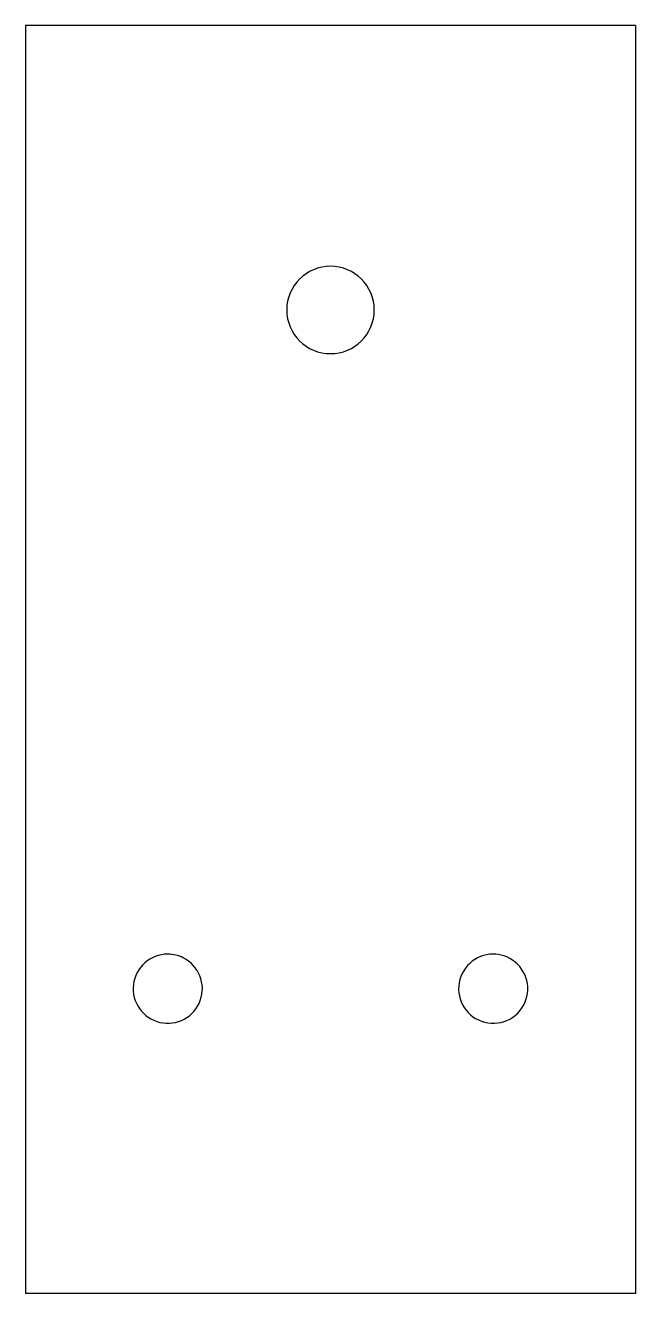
# Model space of a CAD drawing. Header units: millimetres. Extents: x 0 to 30, y 0 to 62.4.
import ezdxf

# ---------------------------------------------------------------- set-up
doc = ezdxf.new("R2010")
doc.units = ezdxf.units.MM

msp = doc.modelspace()

# ---------------------------------------------------------------- linework, layer by layer
for p, q in [((30, 62.39, 5), (0, 62.39, 5)), ((0, 62.39, 5), (0, 0, 5)), ((30, 62.39, 5), (30, 0, 5)), ((30, 0, 5), (0, 0, 5))]:
    msp.add_line(p, q)
for centre, radius, start, end in [((15, 48.39, 5), 2.15, 90, 270), ((15, 48.39, 5), 2.15, -90, 90), ((7, 15, 5), 1.7, 90, 423.58322), ((7, 15, 5), 1.7, 63.58322, 90), ((23, 15, 5), 1.7, 90, 432.26376), ((23, 15, 5), 1.7, 72.26376, 90)]:
    msp.add_arc(centre, radius, start, end)

doc.saveas('drawing.dxf')
